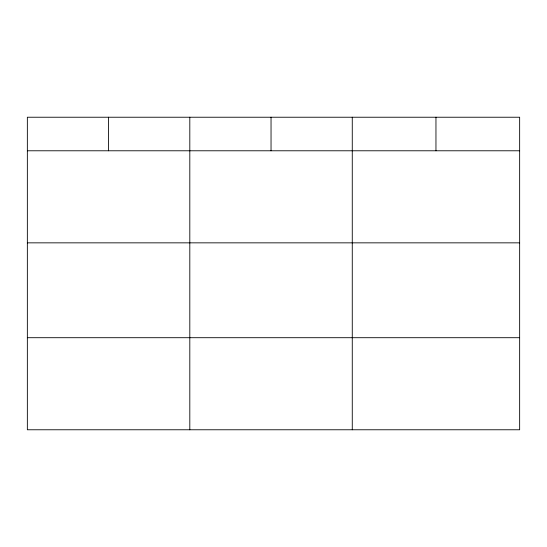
<?xml version="1.0" encoding="UTF-8"?>
<svg xmlns="http://www.w3.org/2000/svg" width="547" height="547" viewBox="0 0 547 547"><rect width="100%" height="100%" fill="white"/><g stroke="black" fill="none" stroke-linecap="round" stroke-linejoin="round"><path stroke-width="0.82" d="M519.65 150.781L519.65 429.771L27.35 429.771L27.35 117.229L519.65 117.229L519.65 150.781L27.35 150.781M27.35 242.847L519.65 242.847M27.35 337.704L519.65 337.704M435.959 117.229L435.959 150.781M352.268 117.229L352.268 429.771M271.038 117.229L271.038 150.781M189.809 117.229L189.809 429.771M108.579 117.229L108.579 150.781"/></g></svg>
